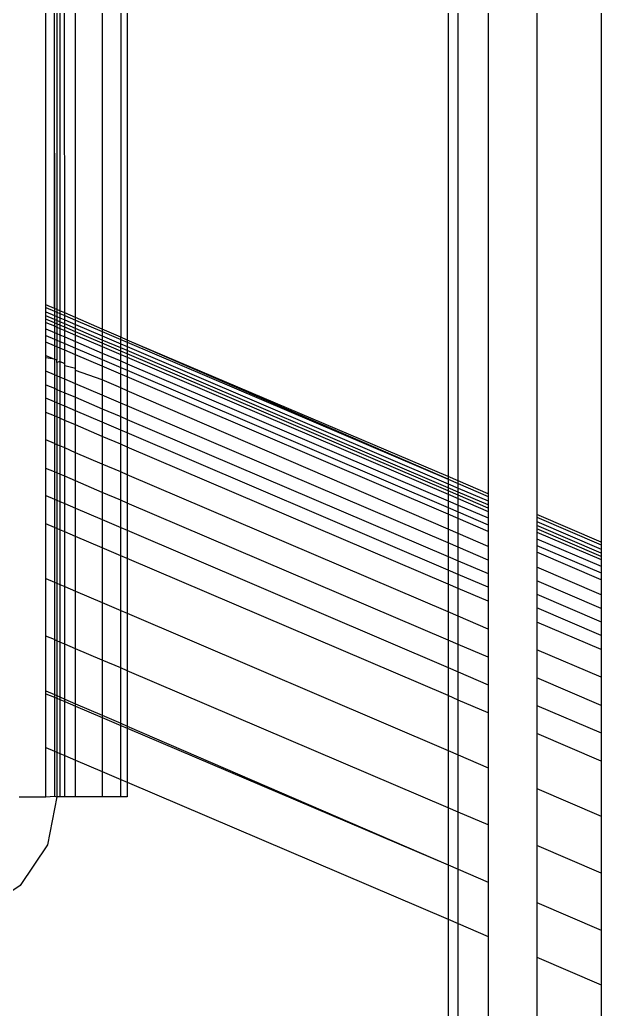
# Model space of a CAD drawing. Header units: inches. Extents: x 17 to 4615, y 5 to 3256.
# Drawn here: x 1650.26 to 1657.69, y 2235.44 to 2248.08 of the extents above; entities that cross this region are included whole.
import ezdxf

# ---------------------------------------------------------------- set-up
doc = ezdxf.new("R2010")
doc.units = ezdxf.units.IN
doc.header["$MEASUREMENT"] = 0

msp = doc.modelspace()

# ---------------------------------------------------------------- linework, layer by layer
for p, q in [((1657.69, 2592.499), (1657.69, 2241.405)), ((1656.867, 2592.148), (1656.867, 2241.757)), ((1656.247, 2591.883), (1656.247, 2242.022)), ((1655.863, 2242.186), (1655.863, 2591.718)), ((1655.732, 2591.662), (1655.732, 2242.242)), ((1651.548, 2589.914), (1651.548, 2244.023)), ((1651.632, 2589.95), (1651.632, 2243.986)), ((1651.312, 2589.813), (1651.312, 2244.125)), ((1650.593, 2244.436), (1650.593, 2415.602)), ((1650.648, 2415.602), (1650.7, 2244.39)), ((1650.972, 2244.273), (1650.898, 2413.901)), ((1650.773, 2413.853), (1650.771, 2244.359)), ((1650.832, 2244.333), (1650.773, 2413.853)), ((1650.7, 2244.39), (1650.732, 2282.952)), ((1650.732, 2282.952), (1650.732, 2244.376)), ((1650.7, 2244.39), (1650.593, 2244.436)), ((1650.593, 2244.402), (1650.593, 2244.436)), ((1650.593, 2244.402), (1650.7, 2244.356)), ((1650.593, 2244.347), (1650.593, 2244.402)), ((1650.593, 2244.347), (1650.7, 2244.301)), ((1650.593, 2244.293), (1650.593, 2244.347)), ((1650.7, 2244.248), (1650.593, 2244.293)), ((1650.593, 2244.252), (1650.593, 2244.293)), ((1650.732, 2244.376), (1650.7, 2244.39)), ((1650.7, 2244.39), (1650.7, 2244.356)), ((1650.7, 2244.356), (1650.732, 2244.342)), ((1650.7, 2244.356), (1650.7, 2244.301)), ((1650.7, 2244.301), (1650.732, 2244.287)), ((1650.7, 2244.301), (1650.7, 2244.248)), ((1650.732, 2244.376), (1650.732, 2244.342)), ((1650.771, 2244.359), (1650.732, 2244.376)), ((1650.732, 2244.342), (1650.732, 2244.287)), ((1650.732, 2244.342), (1650.771, 2244.326)), ((1650.732, 2244.287), (1650.771, 2244.271)), ((1650.732, 2244.287), (1650.732, 2244.234)), ((1650.832, 2244.333), (1650.771, 2244.359)), ((1650.771, 2244.359), (1650.771, 2244.326)), ((1650.771, 2244.326), (1650.832, 2244.3)), ((1650.771, 2244.326), (1650.771, 2244.271)), ((1650.972, 2244.273), (1650.832, 2244.333)), ((1650.832, 2244.3), (1650.832, 2244.333)), ((1650.832, 2244.3), (1650.972, 2244.24)), ((1650.832, 2244.245), (1650.832, 2244.3)), ((1650.7, 2244.207), (1650.593, 2244.252)), ((1650.593, 2244.211), (1650.593, 2244.252)), ((1650.593, 2244.211), (1650.7, 2244.166)), ((1650.593, 2244.127), (1650.593, 2244.211)), ((1650.732, 2244.234), (1650.7, 2244.248)), ((1650.7, 2244.248), (1650.7, 2244.207)), ((1650.732, 2244.193), (1650.7, 2244.207)), ((1650.7, 2244.207), (1650.7, 2244.166)), ((1650.7, 2244.166), (1650.732, 2244.152)), ((1650.7, 2244.166), (1650.7, 2244.082)), ((1650.771, 2244.217), (1650.732, 2244.234)), ((1650.732, 2244.234), (1650.732, 2244.193)), ((1650.771, 2244.176), (1650.732, 2244.193)), ((1650.732, 2244.193), (1650.732, 2244.152)), ((1650.771, 2244.271), (1650.832, 2244.245)), ((1650.771, 2244.271), (1650.771, 2244.217)), ((1650.832, 2244.191), (1650.771, 2244.217)), ((1650.771, 2244.217), (1650.771, 2244.176)), ((1650.832, 2244.15), (1650.771, 2244.176)), ((1650.771, 2244.176), (1650.771, 2244.135)), ((1650.832, 2244.245), (1650.972, 2244.185)), ((1650.832, 2244.191), (1650.832, 2244.245)), ((1650.972, 2244.132), (1650.832, 2244.191)), ((1650.832, 2244.15), (1650.832, 2244.191)), ((1651.312, 2244.125), (1650.972, 2244.273)), ((1650.972, 2244.24), (1650.972, 2244.273)), ((1650.972, 2244.24), (1651.312, 2244.095)), ((1650.972, 2244.185), (1650.972, 2244.24)), ((1650.972, 2244.185), (1651.312, 2244.04)), ((1650.972, 2244.132), (1650.972, 2244.185)), ((1650.593, 2244.127), (1650.7, 2244.082)), ((1650.593, 2244.043), (1650.593, 2244.127)), ((1650.593, 2244.043), (1650.7, 2243.997)), ((1650.593, 2243.958), (1650.593, 2244.043)), ((1650.7, 2244.082), (1650.732, 2244.068)), ((1650.7, 2244.082), (1650.7, 2243.997)), ((1650.732, 2244.152), (1650.771, 2244.135)), ((1650.732, 2244.152), (1650.732, 2244.068)), ((1650.732, 2244.068), (1650.771, 2244.051)), ((1650.732, 2244.068), (1650.732, 2243.983)), ((1650.771, 2244.135), (1650.832, 2244.109)), ((1650.771, 2244.135), (1650.771, 2244.051)), ((1650.771, 2244.051), (1650.832, 2244.025)), ((1650.771, 2244.051), (1650.771, 2243.967)), ((1650.972, 2244.091), (1650.832, 2244.15)), ((1650.832, 2244.109), (1650.832, 2244.15)), ((1650.832, 2244.109), (1650.972, 2244.049)), ((1650.832, 2244.025), (1650.832, 2244.109)), ((1651.312, 2243.986), (1650.972, 2244.132)), ((1650.972, 2244.091), (1650.972, 2244.132)), ((1651.312, 2243.945), (1650.972, 2244.091)), ((1650.972, 2244.049), (1650.972, 2244.091)), ((1650.972, 2244.049), (1651.312, 2243.904)), ((1650.972, 2243.966), (1650.972, 2244.049)), ((1651.548, 2244.023), (1651.312, 2244.125)), ((1651.312, 2244.125), (1651.312, 2244.095)), ((1651.312, 2244.095), (1651.548, 2243.994)), ((1651.312, 2244.095), (1651.312, 2244.04)), ((1651.312, 2244.04), (1651.548, 2243.939)), ((1651.312, 2244.04), (1651.312, 2243.986)), ((1650.7, 2243.912), (1650.593, 2243.958)), ((1650.593, 2243.787), (1650.593, 2243.958)), ((1650.7, 2243.997), (1650.732, 2243.983)), ((1650.7, 2243.997), (1650.7, 2243.912)), ((1650.732, 2243.898), (1650.7, 2243.912)), ((1650.7, 2243.912), (1650.7, 2243.741)), ((1650.732, 2243.983), (1650.771, 2243.967)), ((1650.732, 2243.983), (1650.732, 2243.898)), ((1650.771, 2243.967), (1650.832, 2243.941)), ((1650.771, 2243.967), (1650.771, 2243.882)), ((1650.832, 2244.025), (1650.972, 2243.966)), ((1650.832, 2243.941), (1650.832, 2244.025)), ((1650.832, 2243.941), (1650.972, 2243.881)), ((1650.832, 2243.855), (1650.832, 2243.941)), ((1650.972, 2243.966), (1651.312, 2243.82)), ((1650.972, 2243.881), (1650.972, 2243.966)), ((1651.548, 2243.886), (1651.312, 2243.986)), ((1651.312, 2243.986), (1651.312, 2243.945)), ((1651.548, 2243.845), (1651.312, 2243.945)), ((1651.312, 2243.945), (1651.312, 2243.904)), ((1651.632, 2243.986), (1651.548, 2244.023)), ((1651.548, 2243.994), (1651.548, 2244.023)), ((1651.548, 2243.994), (1651.632, 2243.958)), ((1651.548, 2243.939), (1651.548, 2243.994)), ((1651.548, 2243.939), (1651.632, 2243.903)), ((1651.548, 2243.886), (1651.548, 2243.939)), ((1655.732, 2242.242), (1651.632, 2243.986)), ((1655.732, 2242.21), (1651.632, 2243.986)), ((1651.632, 2243.986), (1651.632, 2243.958)), ((1651.632, 2243.958), (1655.732, 2242.21)), ((1651.632, 2243.958), (1651.632, 2243.903)), ((1650.593, 2243.787), (1650.7, 2243.741)), ((1650.593, 2243.759), (1650.593, 2243.787)), ((1650.771, 2243.882), (1650.732, 2243.898)), ((1650.732, 2243.898), (1650.732, 2243.727)), ((1650.832, 2243.855), (1650.771, 2243.882)), ((1650.771, 2243.882), (1650.771, 2243.71)), ((1650.972, 2243.796), (1650.832, 2243.855)), ((1650.832, 2243.683), (1650.832, 2243.855)), ((1650.972, 2243.881), (1651.312, 2243.735)), ((1650.972, 2243.796), (1650.972, 2243.881)), ((1651.312, 2243.65), (1650.972, 2243.796)), ((1650.972, 2243.623), (1650.972, 2243.796)), ((1651.312, 2243.904), (1651.548, 2243.803)), ((1651.312, 2243.904), (1651.312, 2243.82)), ((1651.312, 2243.82), (1651.548, 2243.719)), ((1651.312, 2243.82), (1651.312, 2243.735)), ((1651.632, 2243.85), (1651.548, 2243.886)), ((1651.548, 2243.845), (1651.548, 2243.886)), ((1651.632, 2243.809), (1651.548, 2243.845)), ((1651.548, 2243.803), (1651.548, 2243.845)), ((1651.548, 2243.803), (1651.632, 2243.767)), ((1651.548, 2243.719), (1651.548, 2243.803)), ((1651.632, 2243.903), (1655.732, 2242.151)), ((1651.632, 2243.903), (1651.632, 2243.85)), ((1655.732, 2242.1), (1651.632, 2243.85)), ((1651.632, 2243.85), (1651.632, 2243.809)), ((1655.732, 2242.058), (1651.632, 2243.809)), ((1651.632, 2243.809), (1651.632, 2243.767)), ((1650.7, 2243.741), (1650.593, 2243.759)), ((1650.593, 2243.587), (1650.593, 2243.759)), ((1650.732, 2243.727), (1650.7, 2243.741)), ((1650.7, 2243.741), (1650.7, 2243.542)), ((1650.732, 2243.699), (1650.732, 2243.727)), ((1650.771, 2243.71), (1650.732, 2243.699)), ((1650.732, 2243.699), (1650.732, 2243.528)), ((1650.832, 2243.683), (1650.771, 2243.71)), ((1650.771, 2243.71), (1650.771, 2243.511)), ((1650.832, 2243.657), (1650.832, 2243.683)), ((1650.972, 2243.623), (1650.832, 2243.657)), ((1650.832, 2243.485), (1650.832, 2243.657)), ((1651.312, 2243.735), (1651.548, 2243.635)), ((1651.312, 2243.735), (1651.312, 2243.65)), ((1651.548, 2243.719), (1651.632, 2243.683)), ((1651.548, 2243.635), (1651.548, 2243.719)), ((1651.632, 2243.767), (1655.732, 2242.017)), ((1651.632, 2243.767), (1651.632, 2243.683)), ((1651.632, 2243.683), (1655.732, 2241.932)), ((1651.632, 2243.683), (1651.632, 2243.599)), ((1650.7, 2243.542), (1650.593, 2243.587)), ((1650.593, 2243.415), (1650.593, 2243.587)), ((1650.732, 2243.528), (1650.7, 2243.542)), ((1650.7, 2243.542), (1650.7, 2243.37)), ((1650.771, 2243.511), (1650.732, 2243.528)), ((1650.732, 2243.528), (1650.732, 2243.356)), ((1650.972, 2243.597), (1650.972, 2243.623)), ((1651.312, 2243.476), (1650.972, 2243.597)), ((1650.972, 2243.426), (1650.972, 2243.597)), ((1651.548, 2243.55), (1651.312, 2243.65)), ((1651.312, 2243.65), (1651.312, 2243.476)), ((1651.548, 2243.635), (1651.632, 2243.599)), ((1651.548, 2243.55), (1651.548, 2243.635)), ((1651.632, 2243.514), (1651.548, 2243.55)), ((1651.548, 2243.375), (1651.548, 2243.55)), ((1651.632, 2243.599), (1655.732, 2241.847)), ((1651.632, 2243.599), (1651.632, 2243.514)), ((1650.593, 2243.415), (1650.7, 2243.37)), ((1650.593, 2243.243), (1650.593, 2243.415)), ((1650.832, 2243.485), (1650.771, 2243.511)), ((1650.771, 2243.511), (1650.771, 2243.339)), ((1650.972, 2243.426), (1650.832, 2243.485)), ((1650.832, 2243.313), (1650.832, 2243.485)), ((1651.312, 2243.28), (1650.972, 2243.426)), ((1650.972, 2243.254), (1650.972, 2243.426)), ((1651.548, 2243.375), (1651.312, 2243.476)), ((1651.312, 2243.476), (1651.312, 2243.28)), ((1655.732, 2241.762), (1651.632, 2243.514)), ((1651.632, 2243.514), (1651.632, 2243.338)), ((1650.7, 2243.37), (1650.732, 2243.356)), ((1650.7, 2243.37), (1650.7, 2243.197)), ((1650.732, 2243.356), (1650.771, 2243.339)), ((1650.732, 2243.356), (1650.732, 2243.183)), ((1650.771, 2243.339), (1650.832, 2243.313)), ((1650.771, 2243.339), (1650.771, 2243.167)), ((1650.832, 2243.313), (1650.972, 2243.254)), ((1650.832, 2243.141), (1650.832, 2243.313)), ((1651.548, 2243.18), (1651.312, 2243.28)), ((1651.312, 2243.28), (1651.312, 2243.108)), ((1651.632, 2243.338), (1651.548, 2243.375)), ((1651.548, 2243.18), (1651.548, 2243.375)), ((1655.732, 2241.57), (1651.632, 2243.338)), ((1651.632, 2243.338), (1651.632, 2243.144)), ((1650.7, 2243.197), (1650.593, 2243.243)), ((1650.593, 2243.062), (1650.593, 2243.243)), ((1650.732, 2243.183), (1650.7, 2243.197)), ((1650.7, 2243.197), (1650.7, 2243.017)), ((1650.771, 2243.167), (1650.732, 2243.183)), ((1650.732, 2243.183), (1650.732, 2243.003)), ((1650.832, 2243.141), (1650.771, 2243.167)), ((1650.771, 2243.167), (1650.771, 2242.986)), ((1650.972, 2243.254), (1651.312, 2243.108)), ((1650.972, 2243.081), (1650.972, 2243.254)), ((1651.632, 2243.144), (1651.548, 2243.18)), ((1651.548, 2243.008), (1651.548, 2243.18)), ((1650.7, 2243.017), (1650.593, 2243.062)), ((1650.593, 2242.709), (1650.593, 2243.062)), ((1650.972, 2243.081), (1650.832, 2243.141)), ((1650.832, 2242.96), (1650.832, 2243.141)), ((1651.312, 2242.936), (1650.972, 2243.081)), ((1650.972, 2242.901), (1650.972, 2243.081)), ((1651.312, 2243.108), (1651.548, 2243.008)), ((1651.312, 2243.108), (1651.312, 2242.936)), ((1655.732, 2241.395), (1651.632, 2243.144)), ((1651.632, 2243.144), (1651.632, 2242.972)), ((1650.732, 2243.003), (1650.7, 2243.017)), ((1650.7, 2243.017), (1650.7, 2242.663)), ((1650.771, 2242.986), (1650.732, 2243.003)), ((1650.732, 2243.003), (1650.732, 2242.649)), ((1650.832, 2242.96), (1650.771, 2242.986)), ((1650.771, 2242.986), (1650.771, 2242.633)), ((1650.972, 2242.901), (1650.832, 2242.96)), ((1650.832, 2242.607), (1650.832, 2242.96)), ((1651.312, 2242.755), (1650.972, 2242.901)), ((1650.972, 2242.547), (1650.972, 2242.901)), ((1651.548, 2242.835), (1651.312, 2242.936)), ((1651.312, 2242.936), (1651.312, 2242.755)), ((1651.548, 2243.008), (1651.632, 2242.972)), ((1651.548, 2242.835), (1651.548, 2243.008)), ((1651.632, 2242.972), (1655.732, 2241.222)), ((1651.632, 2242.972), (1651.632, 2242.799)), ((1651.632, 2242.799), (1651.548, 2242.835)), ((1651.548, 2242.655), (1651.548, 2242.835)), ((1655.732, 2241.048), (1651.632, 2242.799)), ((1651.632, 2242.799), (1651.632, 2242.619)), ((1650.7, 2242.663), (1650.593, 2242.709)), ((1650.593, 2242.347), (1650.593, 2242.709)), ((1650.732, 2242.649), (1650.7, 2242.663)), ((1650.7, 2242.663), (1650.7, 2242.301)), ((1650.771, 2242.633), (1650.732, 2242.649)), ((1650.732, 2242.649), (1650.732, 2242.288)), ((1651.548, 2242.655), (1651.312, 2242.755)), ((1651.312, 2242.755), (1651.312, 2242.402)), ((1651.632, 2242.619), (1651.548, 2242.655)), ((1651.548, 2242.301), (1651.548, 2242.655)), ((1650.832, 2242.607), (1650.771, 2242.633)), ((1650.771, 2242.633), (1650.771, 2242.271)), ((1650.972, 2242.547), (1650.832, 2242.607)), ((1650.832, 2242.245), (1650.832, 2242.607)), ((1651.312, 2242.402), (1650.972, 2242.547)), ((1650.972, 2242.186), (1650.972, 2242.547)), ((1655.732, 2240.868), (1651.632, 2242.619)), ((1651.632, 2242.619), (1651.632, 2242.265)), ((1651.548, 2242.301), (1651.312, 2242.402)), ((1651.312, 2242.402), (1651.312, 2242.04)), ((1650.7, 2242.301), (1650.593, 2242.347)), ((1650.593, 2242), (1650.593, 2242.347)), ((1650.732, 2242.288), (1650.7, 2242.301)), ((1650.7, 2242.301), (1650.7, 2241.954)), ((1650.771, 2242.271), (1650.732, 2242.288)), ((1650.732, 2242.288), (1650.732, 2241.94)), ((1650.832, 2242.245), (1650.771, 2242.271)), ((1650.771, 2242.271), (1650.771, 2241.924)), ((1651.632, 2242.265), (1651.548, 2242.301)), ((1651.548, 2241.94), (1651.548, 2242.301)), ((1655.732, 2240.514), (1651.632, 2242.265)), ((1651.632, 2242.265), (1651.632, 2241.904)), ((1650.972, 2242.186), (1650.832, 2242.245)), ((1650.832, 2241.898), (1650.832, 2242.245)), ((1651.312, 2242.04), (1650.972, 2242.186)), ((1650.972, 2241.838), (1650.972, 2242.186)), ((1655.863, 2242.186), (1655.732, 2242.242)), ((1655.732, 2242.242), (1655.732, 2242.21)), ((1655.732, 2242.21), (1655.732, 2242.151)), ((1655.732, 2242.21), (1655.863, 2242.153)), ((1655.732, 2242.151), (1655.732, 2242.1)), ((1655.732, 2242.151), (1655.863, 2242.095)), ((1656.247, 2242.022), (1655.863, 2242.186)), ((1655.863, 2242.153), (1655.863, 2242.186)), ((1655.863, 2242.153), (1656.247, 2241.987)), ((1655.863, 2242.095), (1655.863, 2242.153)), ((1651.548, 2241.94), (1651.312, 2242.04)), ((1651.312, 2242.04), (1651.312, 2241.693)), ((1655.732, 2242.1), (1655.732, 2242.058)), ((1655.863, 2242.044), (1655.732, 2242.1)), ((1655.732, 2242.058), (1655.732, 2242.017)), ((1655.863, 2242.003), (1655.732, 2242.058)), ((1655.732, 2242.017), (1655.732, 2241.932)), ((1655.732, 2242.017), (1655.863, 2241.961)), ((1655.863, 2242.095), (1656.247, 2241.931)), ((1655.863, 2242.044), (1655.863, 2242.095)), ((1656.247, 2241.88), (1655.863, 2242.044)), ((1655.863, 2242.003), (1655.863, 2242.044)), ((1656.247, 2242.022), (1656.247, 2241.987)), ((1650.593, 2242), (1650.7, 2241.954)), ((1650.593, 2241.638), (1650.593, 2242)), ((1650.7, 2241.954), (1650.732, 2241.94)), ((1650.7, 2241.954), (1650.701, 2241.592)), ((1650.732, 2241.94), (1650.771, 2241.924)), ((1650.732, 2241.94), (1650.732, 2241.579)), ((1650.771, 2241.924), (1650.832, 2241.898)), ((1650.771, 2241.924), (1650.771, 2241.562)), ((1650.832, 2241.898), (1650.972, 2241.838)), ((1650.832, 2241.536), (1650.832, 2241.898)), ((1651.632, 2241.904), (1651.548, 2241.94)), ((1651.548, 2241.592), (1651.548, 2241.94)), ((1655.732, 2240.154), (1651.632, 2241.904)), ((1651.632, 2241.904), (1651.632, 2241.556)), ((1655.732, 2241.932), (1655.732, 2241.847)), ((1655.732, 2241.932), (1655.863, 2241.877)), ((1656.247, 2241.839), (1655.863, 2242.003)), ((1655.863, 2241.961), (1655.863, 2242.003)), ((1655.863, 2241.961), (1656.247, 2241.797)), ((1655.863, 2241.877), (1655.863, 2241.961)), ((1656.247, 2241.987), (1656.247, 2241.931)), ((1656.247, 2241.931), (1656.247, 2241.88)), ((1650.972, 2241.838), (1651.312, 2241.693)), ((1650.972, 2241.476), (1650.972, 2241.838)), ((1655.732, 2241.847), (1655.863, 2241.792)), ((1655.732, 2241.847), (1655.732, 2241.762)), ((1655.732, 2241.762), (1655.732, 2241.57)), ((1655.863, 2241.706), (1655.732, 2241.762)), ((1655.863, 2241.877), (1656.247, 2241.713)), ((1655.863, 2241.792), (1655.863, 2241.877)), ((1655.863, 2241.792), (1656.247, 2241.627)), ((1655.863, 2241.706), (1655.863, 2241.792)), ((1656.247, 2241.88), (1656.247, 2241.839)), ((1656.247, 2241.839), (1656.247, 2241.797)), ((1656.247, 2241.797), (1656.247, 2241.713)), ((1657.69, 2241.405), (1656.867, 2241.757)), ((1656.867, 2241.757), (1656.867, 2241.722)), ((1650.701, 2241.592), (1650.593, 2241.638)), ((1650.593, 2240.94), (1650.593, 2241.638)), ((1651.312, 2241.693), (1651.548, 2241.592)), ((1651.312, 2241.693), (1651.312, 2241.331)), ((1655.863, 2241.513), (1655.863, 2241.706)), ((1656.247, 2241.542), (1655.863, 2241.706)), ((1656.247, 2241.713), (1656.247, 2241.627)), ((1656.867, 2241.722), (1657.69, 2241.37)), ((1656.867, 2241.722), (1656.867, 2241.666)), ((1656.867, 2241.666), (1657.69, 2241.314)), ((1656.867, 2241.666), (1656.867, 2241.615)), ((1650.732, 2241.579), (1650.701, 2241.592)), ((1650.701, 2241.592), (1650.701, 2240.894)), ((1650.771, 2241.562), (1650.732, 2241.579)), ((1650.732, 2241.579), (1650.732, 2240.881)), ((1650.832, 2241.536), (1650.771, 2241.562)), ((1650.771, 2241.562), (1650.771, 2240.864)), ((1650.972, 2241.476), (1650.832, 2241.536)), ((1650.832, 2240.838), (1650.832, 2241.536)), ((1651.548, 2241.592), (1651.632, 2241.556)), ((1651.548, 2241.23), (1651.548, 2241.592)), ((1651.632, 2241.556), (1655.732, 2239.804)), ((1651.632, 2241.556), (1651.632, 2241.194)), ((1655.732, 2241.57), (1655.732, 2241.395)), ((1655.863, 2241.513), (1655.732, 2241.57)), ((1656.247, 2241.347), (1655.863, 2241.513)), ((1655.863, 2241.339), (1655.863, 2241.513)), ((1656.247, 2241.627), (1656.247, 2241.542)), ((1656.247, 2241.542), (1656.247, 2241.347)), ((1657.69, 2241.264), (1656.867, 2241.615)), ((1656.867, 2241.615), (1656.867, 2241.574)), ((1657.69, 2241.223), (1656.867, 2241.574)), ((1656.867, 2241.574), (1656.867, 2241.532)), ((1656.867, 2241.532), (1657.69, 2241.181)), ((1656.867, 2241.532), (1656.867, 2241.448)), ((1651.312, 2241.331), (1650.972, 2241.476)), ((1650.972, 2240.779), (1650.972, 2241.476)), ((1655.863, 2241.339), (1655.732, 2241.395)), ((1655.732, 2241.395), (1655.732, 2241.222)), ((1656.867, 2241.448), (1657.69, 2241.096)), ((1656.867, 2241.448), (1656.867, 2241.363)), ((1657.69, 2241.405), (1657.69, 2241.37)), ((1651.548, 2241.23), (1651.312, 2241.331)), ((1651.312, 2241.331), (1651.312, 2240.633)), ((1656.247, 2241.175), (1655.863, 2241.339)), ((1655.863, 2241.166), (1655.863, 2241.339)), ((1656.247, 2241.347), (1656.247, 2241.175)), ((1656.867, 2241.363), (1657.69, 2241.011)), ((1656.867, 2241.363), (1656.867, 2241.277)), ((1657.69, 2240.925), (1656.867, 2241.277)), ((1656.867, 2241.277), (1656.867, 2241.083)), ((1657.69, 2241.37), (1657.69, 2241.314)), ((1657.69, 2241.314), (1657.69, 2241.264)), ((1657.69, 2241.264), (1657.69, 2241.223)), ((1651.632, 2241.194), (1651.548, 2241.23)), ((1651.548, 2240.532), (1651.548, 2241.23)), ((1655.732, 2239.444), (1651.632, 2241.194)), ((1651.632, 2241.194), (1651.632, 2240.496)), ((1655.732, 2241.222), (1655.863, 2241.166)), ((1655.732, 2241.222), (1655.732, 2241.048)), ((1655.863, 2241.166), (1656.247, 2241.002)), ((1655.863, 2240.993), (1655.863, 2241.166)), ((1656.247, 2241.175), (1656.247, 2241.002)), ((1657.69, 2241.223), (1657.69, 2241.181)), ((1657.69, 2241.181), (1657.69, 2241.096)), ((1655.863, 2240.993), (1655.732, 2241.048)), ((1655.732, 2241.048), (1655.732, 2240.868)), ((1656.247, 2241.002), (1656.247, 2240.828)), ((1657.69, 2240.732), (1656.867, 2241.083)), ((1656.867, 2241.083), (1656.867, 2240.911)), ((1657.69, 2241.096), (1657.69, 2241.011)), ((1657.69, 2241.011), (1657.69, 2240.925)), ((1650.593, 2240.94), (1650.701, 2240.894)), ((1650.593, 2240.205), (1650.593, 2240.94)), ((1650.701, 2240.894), (1650.732, 2240.881)), ((1650.701, 2240.894), (1650.701, 2240.159)), ((1650.732, 2240.881), (1650.771, 2240.864)), ((1650.732, 2240.881), (1650.732, 2240.145)), ((1656.247, 2240.828), (1655.863, 2240.993)), ((1655.863, 2240.813), (1655.863, 2240.993)), ((1657.69, 2240.559), (1656.867, 2240.911)), ((1656.867, 2240.911), (1656.867, 2240.738)), ((1657.69, 2240.925), (1657.69, 2240.732)), ((1650.771, 2240.864), (1650.832, 2240.838)), ((1650.771, 2240.864), (1650.771, 2240.129)), ((1650.832, 2240.838), (1650.972, 2240.779)), ((1650.832, 2240.103), (1650.832, 2240.838)), ((1650.972, 2240.779), (1651.312, 2240.633)), ((1650.972, 2240.043), (1650.972, 2240.779)), ((1655.732, 2240.868), (1655.732, 2240.514)), ((1655.863, 2240.813), (1655.732, 2240.868)), ((1656.247, 2240.649), (1655.863, 2240.813)), ((1655.863, 2240.459), (1655.863, 2240.813)), ((1656.247, 2240.828), (1656.247, 2240.649)), ((1651.312, 2240.633), (1651.548, 2240.532)), ((1651.312, 2240.633), (1651.312, 2239.898)), ((1656.247, 2240.649), (1656.247, 2240.294)), ((1656.867, 2240.738), (1657.69, 2240.386)), ((1656.867, 2240.738), (1656.867, 2240.564)), ((1657.69, 2240.732), (1657.69, 2240.559)), ((1651.548, 2240.532), (1651.632, 2240.496)), ((1651.548, 2239.797), (1651.548, 2240.532)), ((1651.632, 2240.496), (1655.732, 2238.742)), ((1651.632, 2240.496), (1651.632, 2239.761)), ((1655.732, 2240.514), (1655.732, 2240.154)), ((1655.863, 2240.459), (1655.732, 2240.514)), ((1657.69, 2240.212), (1656.867, 2240.564)), ((1656.867, 2240.564), (1656.867, 2240.384)), ((1657.69, 2240.559), (1657.69, 2240.386)), ((1656.247, 2240.294), (1655.863, 2240.459)), ((1655.863, 2240.098), (1655.863, 2240.459)), ((1657.69, 2240.033), (1656.867, 2240.384)), ((1656.867, 2240.384), (1656.867, 2240.03)), ((1657.69, 2240.386), (1657.69, 2240.212)), ((1656.247, 2240.294), (1656.247, 2239.934)), ((1650.701, 2240.159), (1650.593, 2240.205)), ((1650.593, 2239.504), (1650.593, 2240.205)), ((1650.732, 2240.145), (1650.701, 2240.159)), ((1650.701, 2240.159), (1650.701, 2239.458)), ((1650.771, 2240.129), (1650.732, 2240.145)), ((1650.732, 2240.145), (1650.732, 2239.444)), ((1650.832, 2240.103), (1650.771, 2240.129)), ((1650.771, 2240.129), (1650.771, 2239.428)), ((1655.863, 2240.098), (1655.732, 2240.154)), ((1655.732, 2240.154), (1655.732, 2239.804)), ((1657.69, 2240.212), (1657.69, 2240.033)), ((1650.972, 2240.043), (1650.832, 2240.103)), ((1650.832, 2239.401), (1650.832, 2240.103)), ((1651.312, 2239.898), (1650.972, 2240.043)), ((1650.972, 2239.341), (1650.972, 2240.043)), ((1656.247, 2239.934), (1655.863, 2240.098)), ((1655.863, 2239.749), (1655.863, 2240.098)), ((1657.69, 2239.678), (1656.867, 2240.03)), ((1656.867, 2240.03), (1656.867, 2239.67)), ((1657.69, 2240.033), (1657.69, 2239.678)), ((1651.548, 2239.797), (1651.312, 2239.898)), ((1651.312, 2239.898), (1651.312, 2239.194)), ((1656.247, 2239.934), (1656.247, 2239.584)), ((1651.632, 2239.761), (1651.548, 2239.797)), ((1651.548, 2239.092), (1651.548, 2239.797)), ((1655.732, 2238.012), (1651.632, 2239.761)), ((1651.632, 2239.761), (1651.632, 2239.056)), ((1655.732, 2239.804), (1655.732, 2239.444)), ((1655.732, 2239.804), (1655.863, 2239.749)), ((1655.863, 2239.749), (1656.247, 2239.584)), ((1655.863, 2239.388), (1655.863, 2239.749)), ((1657.69, 2239.318), (1656.867, 2239.67)), ((1656.867, 2239.67), (1656.867, 2239.32)), ((1657.69, 2239.678), (1657.69, 2239.318)), ((1650.593, 2239.504), (1650.701, 2239.458)), ((1650.593, 2239.469), (1650.593, 2239.504)), ((1656.247, 2239.584), (1656.247, 2239.224)), ((1650.593, 2239.469), (1650.701, 2239.423)), ((1650.593, 2238.782), (1650.593, 2239.469)), ((1650.701, 2239.458), (1650.732, 2239.444)), ((1650.701, 2239.458), (1650.701, 2239.423)), ((1650.701, 2239.423), (1650.732, 2239.41)), ((1650.701, 2239.423), (1650.701, 2238.736)), ((1650.732, 2239.444), (1650.771, 2239.428)), ((1650.732, 2239.444), (1650.732, 2239.41)), ((1650.732, 2239.41), (1650.771, 2239.394)), ((1650.732, 2239.41), (1650.732, 2238.723)), ((1650.771, 2239.428), (1650.832, 2239.401)), ((1650.771, 2239.428), (1650.771, 2239.394)), ((1650.771, 2239.394), (1650.832, 2239.368)), ((1650.771, 2239.394), (1650.771, 2238.706)), ((1650.832, 2239.401), (1650.972, 2239.341)), ((1650.832, 2239.368), (1650.832, 2239.401)), ((1650.832, 2239.368), (1650.972, 2239.308)), ((1650.832, 2238.68), (1650.832, 2239.368)), ((1655.863, 2239.388), (1655.732, 2239.444)), ((1655.732, 2239.444), (1655.732, 2238.742)), ((1656.247, 2239.224), (1655.863, 2239.388)), ((1655.863, 2238.686), (1655.863, 2239.388)), ((1650.972, 2239.341), (1651.312, 2239.194)), ((1650.972, 2239.308), (1650.972, 2239.341)), ((1650.972, 2239.308), (1651.312, 2239.163)), ((1650.972, 2238.621), (1650.972, 2239.308)), ((1656.867, 2239.32), (1657.69, 2238.968)), ((1656.867, 2239.32), (1656.867, 2238.959)), ((1657.69, 2239.318), (1657.69, 2238.968)), ((1651.312, 2239.194), (1651.548, 2239.092)), ((1651.312, 2239.194), (1651.312, 2239.163)), ((1651.312, 2239.163), (1651.548, 2239.063)), ((1651.312, 2239.163), (1651.312, 2238.475)), ((1656.247, 2239.224), (1656.247, 2238.522)), ((1651.548, 2239.092), (1651.632, 2239.056)), ((1651.548, 2239.063), (1651.548, 2239.092)), ((1651.548, 2239.063), (1651.632, 2239.027)), ((1651.548, 2238.374), (1651.548, 2239.063)), ((1651.632, 2239.056), (1655.732, 2237.283)), ((1651.632, 2239.056), (1651.632, 2239.027)), ((1651.632, 2239.027), (1655.732, 2237.283)), ((1651.632, 2239.027), (1651.632, 2238.338)), ((1657.69, 2238.608), (1656.867, 2238.959)), ((1656.867, 2238.959), (1656.867, 2238.257)), ((1657.69, 2238.968), (1657.69, 2238.608)), ((1650.593, 2238.782), (1650.701, 2238.736)), ((1650.593, 2238.152), (1650.593, 2238.782)), ((1650.701, 2238.736), (1650.732, 2238.723)), ((1650.701, 2238.736), (1650.702, 2238.161)), ((1655.732, 2238.742), (1655.863, 2238.686)), ((1655.732, 2238.742), (1655.732, 2238.012)), ((1650.732, 2238.723), (1650.771, 2238.706)), ((1650.732, 2238.723), (1650.732, 2238.152)), ((1650.771, 2238.706), (1650.832, 2238.68)), ((1650.771, 2238.706), (1650.771, 2238.152)), ((1650.832, 2238.68), (1650.972, 2238.621)), ((1650.832, 2238.152), (1650.832, 2238.68)), ((1650.972, 2238.621), (1651.312, 2238.475)), ((1650.972, 2238.152), (1650.972, 2238.621)), ((1655.863, 2238.686), (1656.247, 2238.522)), ((1655.863, 2237.956), (1655.863, 2238.686)), ((1657.69, 2238.608), (1657.69, 2237.905)), ((1651.312, 2238.475), (1651.548, 2238.374)), ((1651.312, 2238.475), (1651.312, 2238.152)), ((1656.247, 2238.522), (1656.247, 2237.792)), ((1651.548, 2238.374), (1651.632, 2238.338)), ((1651.548, 2238.152), (1651.548, 2238.374)), ((1651.632, 2238.338), (1655.732, 2236.587)), ((1651.632, 2238.338), (1651.632, 2238.152)), ((1656.867, 2238.257), (1657.69, 2237.905)), ((1656.867, 2238.257), (1656.867, 2237.528)), ((1650.252, 2238.152), (1650.593, 2238.152)), ((1650.593, 2238.152), (1650.702, 2238.161)), ((1650.732, 2238.152), (1650.611, 2237.54)), ((1650.702, 2238.161), (1650.732, 2238.152)), ((1650.771, 2238.152), (1650.732, 2238.152)), ((1650.832, 2238.152), (1650.771, 2238.152)), ((1650.972, 2238.152), (1650.832, 2238.152)), ((1651.312, 2238.152), (1650.972, 2238.152)), ((1651.548, 2238.152), (1651.312, 2238.152)), ((1651.632, 2238.152), (1651.548, 2238.152)), ((1655.732, 2238.012), (1655.732, 2237.283)), ((1655.863, 2237.956), (1655.732, 2238.012)), ((1656.247, 2237.792), (1655.863, 2237.956)), ((1655.863, 2237.227), (1655.863, 2237.956)), ((1657.69, 2237.905), (1657.69, 2237.176)), ((1656.247, 2237.792), (1656.247, 2237.063)), ((1650.611, 2237.54), (1650.264, 2237.021)), ((1657.69, 2237.176), (1656.867, 2237.528)), ((1656.867, 2237.528), (1656.867, 2236.8)), ((1655.732, 2237.283), (1655.732, 2236.587)), ((1655.732, 2237.283), (1655.863, 2237.227)), ((1655.863, 2237.227), (1656.247, 2237.063)), ((1655.863, 2236.532), (1655.863, 2237.227)), ((1657.69, 2237.176), (1657.69, 2236.449)), ((1650.264, 2237.021), (1649.745, 2236.674)), ((1656.247, 2237.063), (1656.247, 2236.367)), ((1656.867, 2236.8), (1657.69, 2236.449)), ((1656.867, 2236.8), (1656.867, 2236.103)), ((1655.732, 2236.587), (1655.732, 2231.952)), ((1655.732, 2236.587), (1655.863, 2236.532)), ((1655.863, 2236.532), (1656.247, 2236.367)), ((1655.863, 2231.952), (1655.863, 2236.532)), ((1657.69, 2236.449), (1657.69, 2235.751)), ((1656.247, 2236.367), (1656.247, 2231.952)), ((1656.867, 2236.103), (1657.69, 2235.751)), ((1656.867, 2236.103), (1656.867, 2231.952)), ((1657.69, 2235.751), (1657.69, 2231.952))]:
    msp.add_line(p, q)

doc.saveas('drawing.dxf')
